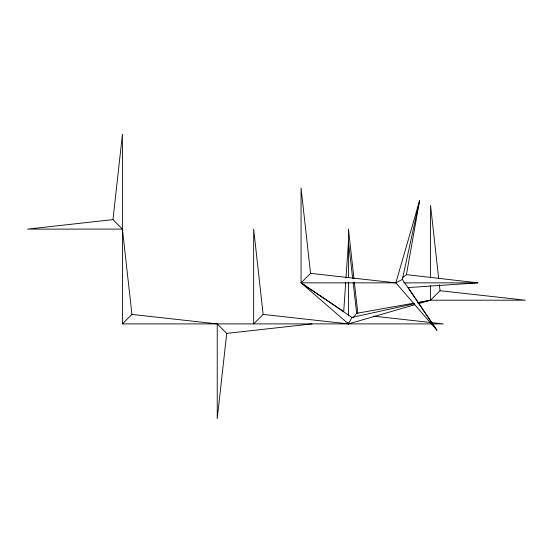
<?xml version="1.0" encoding="UTF-8"?>
<svg xmlns="http://www.w3.org/2000/svg" width="553" height="553" viewBox="0 0 553 553"><rect width="100%" height="100%" fill="white"/><g stroke="black" fill="none" stroke-linecap="round" stroke-linejoin="round"><path stroke-width="0.83" d="M345.708 282.293L343.717 311.581L301.06 282.853L301.06 188.055L310.544 273.369L301.06 282.853L348.459 323.899L414.798 304.744M345.998 277.986L348.459 241.799L352.662 278.415M122.448 323.899L131.925 314.415L122.448 229.101L112.964 219.624L122.448 134.31L122.448 323.899L443.257 323.899L373.296 316.122M217.239 323.899L226.723 333.376L217.239 418.69L217.239 323.899L131.925 314.415M406.434 274.641L419.554 200.753L395.858 282.853L436.905 330.245L408.169 287.588L477.951 282.853L406.434 274.641L402.466 277.717M436.905 330.245L402.328 279.383L419.554 200.753M263.145 314.415L253.661 229.101L253.661 323.899L263.145 314.415L348.459 323.899L351.929 317.422L414.66 303.68M353.077 317.947L356.671 313.316L413.568 303.217M417.812 302.463L430.552 300.196L525.35 300.196L440.036 290.719L430.552 300.196L418.116 303.791M351.929 317.422L301.06 282.853L395.858 282.853L402.328 279.383M418.006 302.947L430.552 300.196L430.552 285.548M112.964 219.624L27.65 229.101L122.448 229.101M226.723 333.376L312.037 323.899M403.552 282.853L477.951 282.853M310.544 273.369L395.858 282.853M347.865 322.358L348.459 323.899M353.153 282.666L356.671 313.316M438.709 278.774L430.552 205.405L430.552 277.793M439.372 284.747L440.036 290.719M353.955 278.588L348.459 229.101L348.459 277.717M354.335 281.995L357.846 313.565M348.459 281.995L348.459 315.348"/></g></svg>
